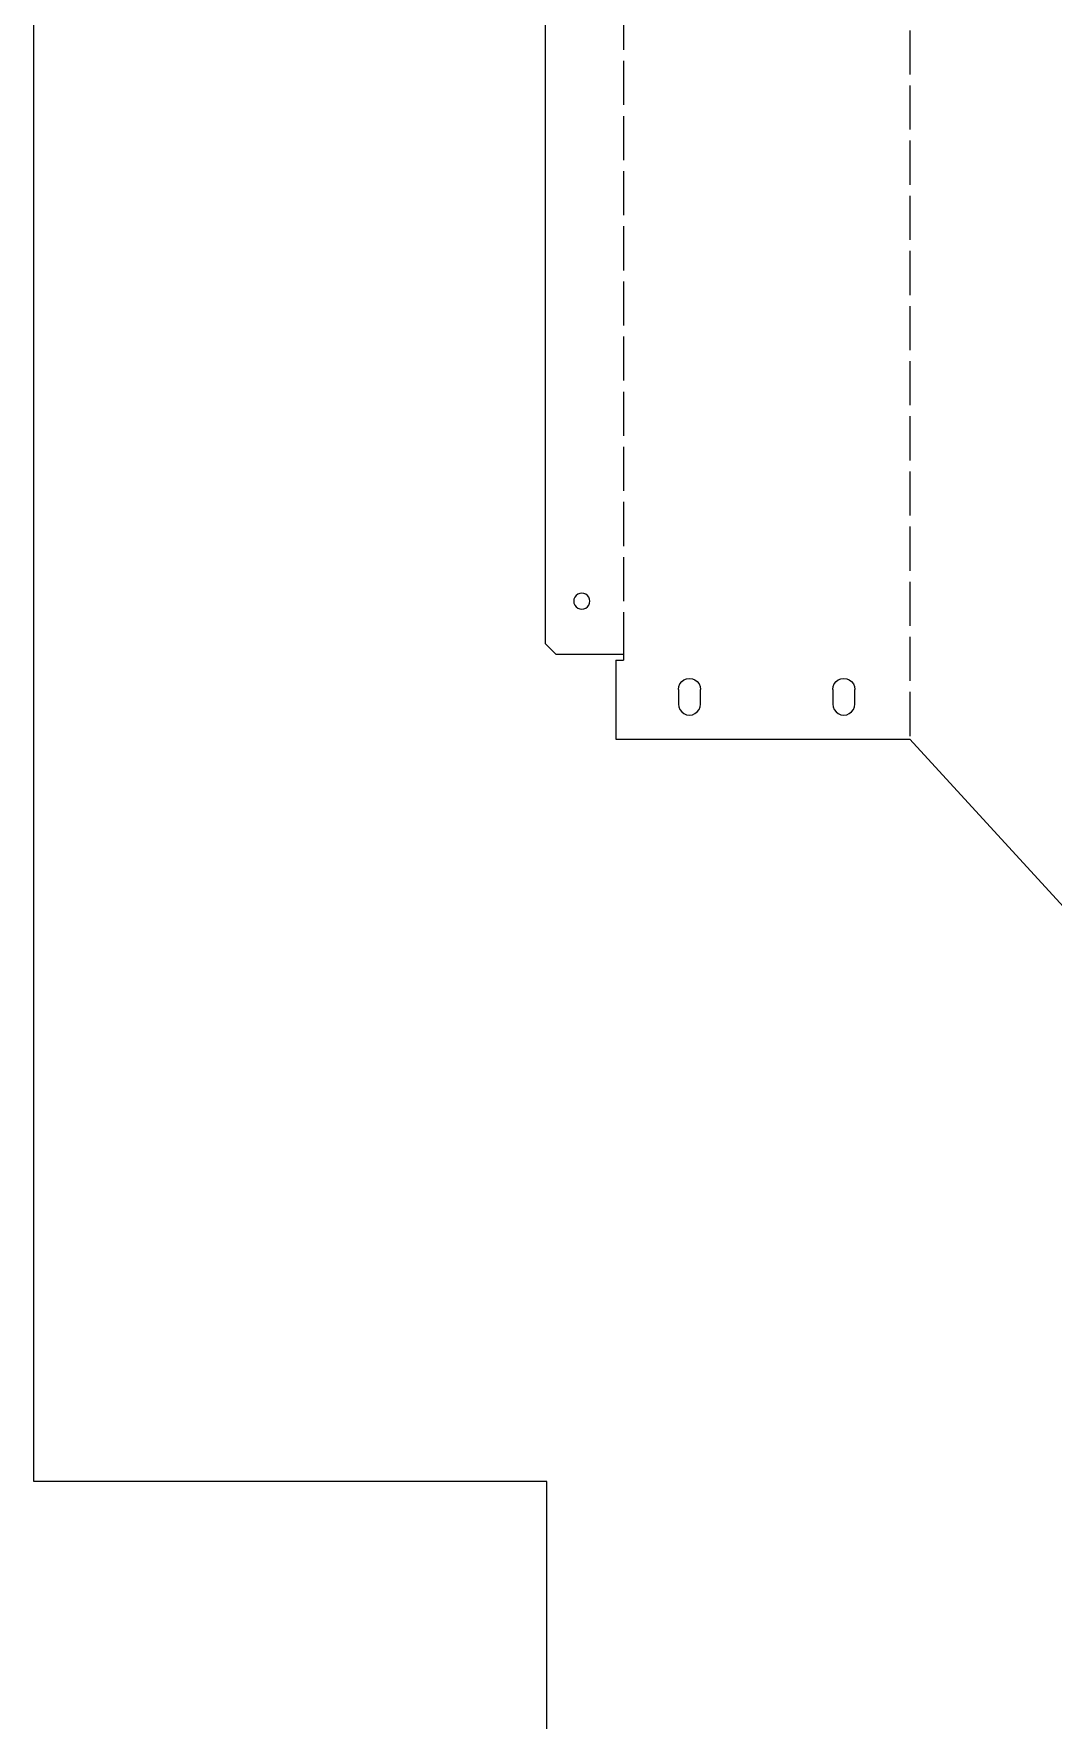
# Model space of a CAD drawing. Extents: x -1267 to 2080, y -21 to 4009.
# Drawn here: x -1267.4 to -989.9, y 1111.9 to 1570.7 of the extents above; entities that cross this region are included whole.
import ezdxf

# ---------------------------------------------------------------- set-up
doc = ezdxf.new("R2010")
doc.units = 0
doc.linetypes.add('ACAD_ISO02W100', pattern=[15, 12, -3])
doc.layers.add('Layer0', color=7, linetype='Continuous', true_color=0xffffff)

msp = doc.modelspace()

# ---------------------------------------------------------------- linework, layer by layer
at = {"layer": 'Layer0'}
for p, q in [((-1267.41, 1176.79, -25.52), (-1267.41, 4008.99, -25.52)), ((-1128.24, 1860.33, 0.05), (-1128.24, 1404.8, 0.05)), ((-1119.8, 1417.89, 0.05), (-1120.15, 1417.43, 0.05)), ((-1119.34, 1418.24, 0.05), (-1119.8, 1417.89, 0.05)), ((-1118.81, 1418.46, 0.05), (-1119.34, 1418.24, 0.05)), ((-1118.24, 1418.53, 0.05), (-1118.81, 1418.46, 0.05)), ((-1117.67, 1418.46, 0.05), (-1118.24, 1418.53, 0.05)), ((-1117.14, 1418.24, 0.05), (-1117.67, 1418.46, 0.05)), ((-1116.69, 1417.89, 0.05), (-1117.14, 1418.24, 0.05)), ((-1116.34, 1417.43, 0.05), (-1116.69, 1417.89, 0.05)), ((-1120.37, 1416.9, 0.05), (-1120.44, 1416.33, 0.05)), ((-1120.44, 1416.33, 0.05), (-1120.37, 1415.76, 0.05)), ((-1120.15, 1417.43, 0.05), (-1120.37, 1416.9, 0.05)), ((-1120.37, 1415.76, 0.05), (-1120.15, 1415.23, 0.05)), ((-1120.15, 1415.23, 0.05), (-1119.8, 1414.78, 0.05)), ((-1119.8, 1414.78, 0.05), (-1119.34, 1414.43, 0.05)), ((-1119.34, 1414.43, 0.05), (-1118.81, 1414.21, 0.05)), ((-1118.81, 1414.21, 0.05), (-1118.24, 1414.13, 0.05)), ((-1118.24, 1414.13, 0.05), (-1117.67, 1414.21, 0.05)), ((-1117.67, 1414.21, 0.05), (-1117.14, 1414.43, 0.05)), ((-1117.14, 1414.43, 0.05), (-1116.69, 1414.78, 0.05)), ((-1116.69, 1414.78, 0.05), (-1116.34, 1415.23, 0.05)), ((-1116.12, 1416.9, 0.05), (-1116.34, 1417.43, 0.05)), ((-1116.34, 1415.23, 0.05), (-1116.12, 1415.76, 0.05)), ((-1116.04, 1416.33, 0.05), (-1116.12, 1416.9, 0.05)), ((-1116.12, 1415.76, 0.05), (-1116.04, 1416.33, 0.05)), ((-1125.24, 1401.8, 0.05), (-1128.24, 1404.8, 0.05)), ((-1108.24, 1401.8, 0.05), (-1125.24, 1401.8, 0.05)), ((-1108.94, 1400.3, 0.05), (-1106.94, 1400.3, 0.05)), ((-1108.94, 1400.3, 0.05), (-1108.94, 1378.8, 0.05)), ((-1106.94, 1401.8, 0.05), (-1108.24, 1401.8, 0.05)), ((-1106.94, 1401.8, 0.05), (-1106.94, 1400.3, 0.05)), ((-1091.06, 1394.45, 0.05), (-1090.44, 1394.93, 0.05)), ((-1090.44, 1394.93, 0.05), (-1089.72, 1395.22, 0.05)), ((-1089.72, 1395.22, 0.05), (-1088.94, 1395.33, 0.05)), ((-1088.94, 1395.33, 0.05), (-1088.16, 1395.22, 0.05)), ((-1088.16, 1395.22, 0.05), (-1087.44, 1394.93, 0.05)), ((-1087.44, 1394.93, 0.05), (-1086.82, 1394.45, 0.05)), ((-1049.06, 1394.45, 0.05), (-1048.44, 1394.93, 0.05)), ((-1048.44, 1394.93, 0.05), (-1047.72, 1395.22, 0.05)), ((-1047.72, 1395.22, 0.05), (-1046.94, 1395.33, 0.05)), ((-1046.94, 1395.33, 0.05), (-1046.16, 1395.22, 0.05)), ((-1046.16, 1395.22, 0.05), (-1045.44, 1394.93, 0.05)), ((-1045.44, 1394.93, 0.05), (-1044.82, 1394.45, 0.05)), ((-1091.94, 1392.33, 0.05), (-1091.84, 1393.1, 0.05)), ((-1091.94, 1392.33, 0.05), (-1091.94, 1390.33, 0.05)), ((-1091.84, 1393.1, 0.05), (-1091.54, 1393.83, 0.05)), ((-1091.54, 1393.83, 0.05), (-1091.06, 1394.45, 0.05)), ((-1086.82, 1394.45, 0.05), (-1086.34, 1393.83, 0.05)), ((-1086.34, 1393.83, 0.05), (-1086.04, 1393.1, 0.05)), ((-1086.04, 1393.1, 0.05), (-1085.94, 1392.33, 0.05)), ((-1085.94, 1390.33, 0.05), (-1085.94, 1392.33, 0.05)), ((-1049.94, 1392.33, 0.05), (-1049.84, 1393.1, 0.05)), ((-1049.94, 1392.33, 0.05), (-1049.94, 1390.33, 0.05)), ((-1049.84, 1393.1, 0.05), (-1049.54, 1393.83, 0.05)), ((-1049.54, 1393.83, 0.05), (-1049.06, 1394.45, 0.05)), ((-1044.82, 1394.45, 0.05), (-1044.34, 1393.83, 0.05)), ((-1044.34, 1393.83, 0.05), (-1044.04, 1393.1, 0.05)), ((-1044.04, 1393.1, 0.05), (-1043.94, 1392.33, 0.05)), ((-1043.94, 1390.33, 0.05), (-1043.94, 1392.33, 0.05)), ((-1091.94, 1390.33, 0.05), (-1091.94, 1388.33, 0.05)), ((-1091.94, 1388.33, 0.05), (-1091.84, 1387.55, 0.05)), ((-1091.84, 1387.55, 0.05), (-1091.54, 1386.83, 0.05)), ((-1091.54, 1386.83, 0.05), (-1091.06, 1386.21, 0.05)), ((-1091.06, 1386.21, 0.05), (-1090.44, 1385.73, 0.05)), ((-1087.44, 1385.73, 0.05), (-1086.82, 1386.21, 0.05)), ((-1086.82, 1386.21, 0.05), (-1086.34, 1386.83, 0.05)), ((-1086.34, 1386.83, 0.05), (-1086.04, 1387.55, 0.05)), ((-1086.04, 1387.55, 0.05), (-1085.94, 1388.33, 0.05)), ((-1085.94, 1388.33, 0.05), (-1085.94, 1390.33, 0.05)), ((-1049.94, 1390.33, 0.05), (-1049.94, 1388.33, 0.05)), ((-1049.94, 1388.33, 0.05), (-1049.84, 1387.55, 0.05)), ((-1049.84, 1387.55, 0.05), (-1049.54, 1386.83, 0.05)), ((-1049.54, 1386.83, 0.05), (-1049.06, 1386.21, 0.05)), ((-1049.06, 1386.21, 0.05), (-1048.44, 1385.73, 0.05)), ((-1045.44, 1385.73, 0.05), (-1044.82, 1386.21, 0.05)), ((-1044.82, 1386.21, 0.05), (-1044.34, 1386.83, 0.05)), ((-1044.34, 1386.83, 0.05), (-1044.04, 1387.55, 0.05)), ((-1044.04, 1387.55, 0.05), (-1043.94, 1388.33, 0.05)), ((-1043.94, 1388.33, 0.05), (-1043.94, 1390.33, 0.05)), ((-1090.44, 1385.73, 0.05), (-1089.72, 1385.43, 0.05)), ((-1089.72, 1385.43, 0.05), (-1088.94, 1385.33, 0.05)), ((-1088.94, 1385.33, 0.05), (-1088.16, 1385.43, 0.05)), ((-1088.16, 1385.43, 0.05), (-1087.44, 1385.73, 0.05)), ((-1048.44, 1385.73, 0.05), (-1047.72, 1385.43, 0.05)), ((-1047.72, 1385.43, 0.05), (-1046.94, 1385.33, 0.05)), ((-1046.94, 1385.33, 0.05), (-1046.16, 1385.43, 0.05)), ((-1046.16, 1385.43, 0.05), (-1045.44, 1385.73, 0.05)), ((-1108.94, 1378.8, 0.05), (-1028.94, 1378.8, 0.05)), ((-983.18, 1328.83, 0.05), (-1028.94, 1378.8, 0.05)), ((-1127.72, 1176.79, -25.52), (-1267.41, 1176.79, -25.52)), ((-1127.72, -21.11, -25.52), (-1127.72, 1176.79, -25.52))]:
    msp.add_line(p, q, dxfattribs=at)
at = {"layer": 'Layer0', "color": 2, "linetype": 'ACAD_ISO02W100', "true_color": 0xffff00}
for p, q in [((-1028.94, 1976.63, 0.05), (-1028.94, 1378.8, 0.05)), ((-1106.94, 1863.33, 0.05), (-1106.94, 1401.8, 0.05))]:
    msp.add_line(p, q, dxfattribs=at)

doc.saveas('drawing.dxf')
